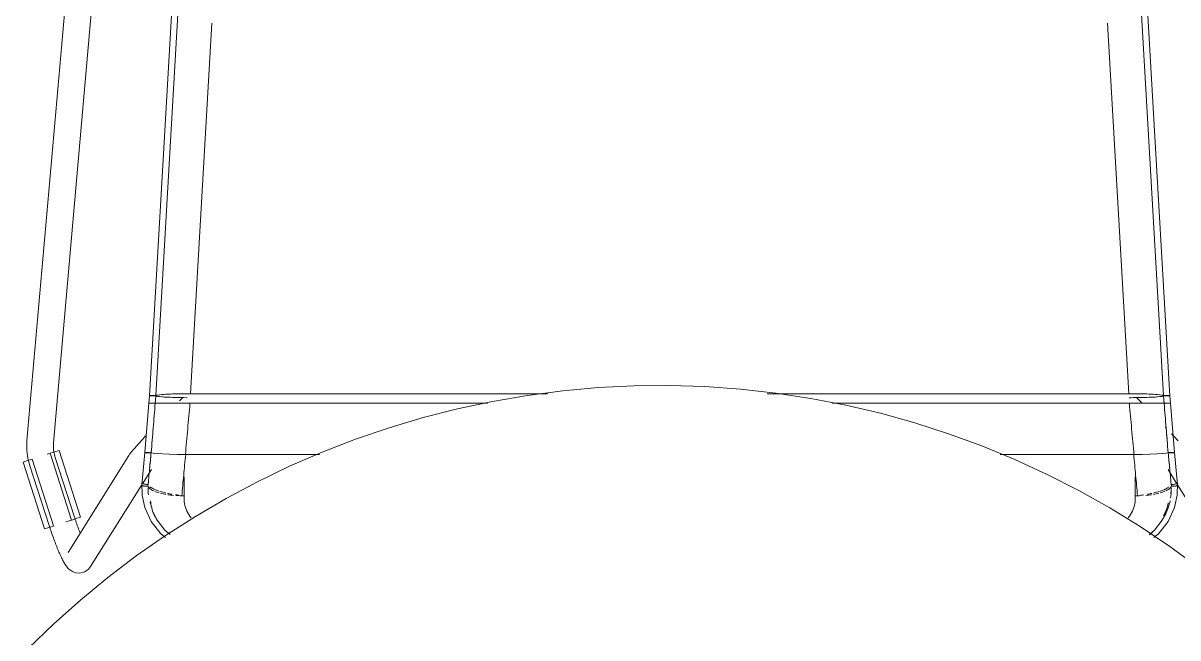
# Model space of a CAD drawing. Header units: millimetres. Extents: x 155927 to 295199, y -4084 to 97293.
# Drawn here: x 213929 to 214448, y 12593 to 12869 of the extents above; entities that cross this region are included whole.
import ezdxf

# ---------------------------------------------------------------- set-up
doc = ezdxf.new("R2010")
doc.units = ezdxf.units.MM
doc.header["$MEASUREMENT"] = 0
doc.layers.add('I-FURN', color=8, linetype='CONTINUOUS', lineweight=9)

msp = doc.modelspace()

# ---------------------------------------------------------------- linework, layer by layer
at = {"layer": 'I-FURN'}
for p, q in [((213969.67, 13124.65), (213930.72, 12681.33)), ((213942.67, 12680.28), (213979.97, 13104.78)), ((214005.15, 13033.36), (213985.86, 12701.45)), ((214425.39, 13033.36), (214444.67, 12701.45)), ((213996.97, 12702.24), (213993.84, 12702.12)), ((214000.53, 12702.32), (213996.97, 12702.24)), ((214004.32, 12702.35), (214000.53, 12702.32)), ((214164.89, 12702.35), (214004.32, 12702.35)), ((214004.32, 12702.35), (214164.89, 12702.35)), ((214171.67, 12703.66), (214155.81, 12701.6)), ((214187.61, 12705.08), (214171.67, 12703.66)), ((214203.59, 12705.87), (214187.61, 12705.08)), ((214219.59, 12706.02), (214203.59, 12705.87)), ((214235.58, 12705.53), (214219.59, 12706.02)), ((214251.54, 12704.39), (214235.58, 12705.53)), ((214267.44, 12702.62), (214251.54, 12704.39)), ((214426.22, 12702.35), (214263.62, 12702.35)), ((214263.62, 12702.35), (214426.22, 12702.35)), ((214283.25, 12700.22), (214267.44, 12702.62)), ((214430, 12702.32), (214426.22, 12702.35)), ((214433.57, 12702.24), (214430, 12702.32)), ((214436.7, 12702.12), (214433.57, 12702.24)), ((213985.59, 12698.09), (213983.76, 12675.89)), ((213985.59, 12698.09), (213985.86, 12701.45)), ((213985.66, 12698.09), (213985.59, 12698.09)), ((213985.59, 12698.09), (213985.66, 12698.09)), ((213985.65, 12698.09), (213985.59, 12698.09)), ((213985.59, 12698.09), (213985.65, 12698.09)), ((213986.14, 12698.09), (213985.84, 12698.09)), ((213985.84, 12698.09), (213986.13, 12698.09)), ((213985.93, 12701.48), (213985.86, 12701.45)), ((213985.86, 12701.45), (213985.93, 12701.42)), ((213986.12, 12701.51), (213985.93, 12701.48)), ((213985.93, 12701.42), (213986.12, 12701.4)), ((213986.41, 12701.53), (213986.12, 12701.51)), ((213986.12, 12701.4), (213986.41, 12701.37)), ((213986.13, 12698.09), (213986.52, 12698.09)), ((213986.14, 12698.1), (213986.52, 12698.1)), ((213986.52, 12698.1), (213986.14, 12698.1)), ((213986.52, 12698.09), (213986.14, 12698.09)), ((213986.79, 12701.55), (213986.41, 12701.53)), ((213986.41, 12701.37), (213986.8, 12701.36)), ((213986.52, 12698.1), (213986.98, 12698.1)), ((213986.97, 12698.1), (213986.52, 12698.1)), ((213986.97, 12698.09), (213986.52, 12698.09)), ((213986.52, 12698.09), (213986.97, 12698.09)), ((213987.24, 12701.56), (213986.79, 12701.55)), ((213986.8, 12701.36), (213987.25, 12701.35)), ((213987.46, 12698.1), (213986.97, 12698.1)), ((213987.46, 12698.08), (213986.97, 12698.09)), ((213986.97, 12698.09), (213987.46, 12698.08)), ((213986.98, 12698.1), (213987.47, 12698.1)), ((213987.73, 12701.56), (213987.24, 12701.56)), ((213987.25, 12701.35), (213987.74, 12701.34)), ((213987.96, 12698.1), (213987.46, 12698.1)), ((213987.96, 12698.08), (213987.46, 12698.08)), ((213987.46, 12698.08), (213987.95, 12698.08)), ((213987.47, 12698.1), (213987.96, 12698.1)), ((213988.23, 12701.56), (213987.73, 12701.56)), ((213987.74, 12701.34), (213988.24, 12701.34)), ((213987.95, 12698.08), (213988.43, 12698.09)), ((213987.96, 12698.1), (213988.43, 12698.1)), ((213988.43, 12698.1), (213987.96, 12698.1)), ((213988.43, 12698.09), (213987.96, 12698.08)), ((213988.7, 12701.55), (213988.23, 12701.56)), ((213988.24, 12701.34), (213988.7, 12701.35)), ((213989.32, 12698.07), (213988.43, 12698.09)), ((213988.43, 12698.09), (213989.31, 12698.07)), ((213989.59, 12701.76), (213988.7, 12701.55)), ((213988.7, 12701.35), (213989.61, 12701.14)), ((213989.31, 12698.07), (213991.06, 12698.06)), ((213991.06, 12698.06), (213989.32, 12698.07)), ((213989.33, 12698.11), (213991.08, 12698.13)), ((213991.08, 12698.13), (213989.33, 12698.11)), ((213991.33, 12701.95), (213989.59, 12701.76)), ((213989.61, 12701.14), (213991.36, 12700.95)), ((213993.56, 12698.05), (213991.06, 12698.06)), ((213991.06, 12698.06), (213993.56, 12698.05)), ((213991.08, 12698.13), (213993.58, 12698.14)), ((213993.58, 12698.14), (213991.08, 12698.13)), ((213993.84, 12702.12), (213991.33, 12701.95)), ((213991.36, 12700.95), (213993.85, 12700.79)), ((213993.56, 12698.05), (213996.7, 12698.04)), ((213996.7, 12698.04), (213993.57, 12698.05)), ((213993.58, 12698.14), (213996.71, 12698.15)), ((213996.7, 12698.15), (213993.58, 12698.14)), ((213993.85, 12700.79), (213996.97, 12700.66)), ((214000.26, 12698.03), (213996.7, 12698.04)), ((213996.7, 12698.04), (214000.26, 12698.03)), ((213996.97, 12700.66), (214000.52, 12700.59)), ((214000.83, 12700.7), (213999.35, 12699.18)), ((214000.26, 12698.15), (214004.04, 12698.16)), ((214004.04, 12698.16), (214000.26, 12698.15)), ((214004.05, 12698.03), (214000.26, 12698.03)), ((214000.26, 12698.03), (214004.05, 12698.03)), ((214000.52, 12700.59), (214002.78, 12700.56)), ((214137.79, 12698.03), (214004.05, 12698.03)), ((214004.05, 12698.03), (214137.79, 12698.03)), ((214140.04, 12698.9), (214124.39, 12695.58)), ((214155.81, 12701.6), (214140.04, 12698.9)), ((214298.96, 12697.19), (214283.25, 12700.22)), ((214426.48, 12698.03), (214292.85, 12698.03)), ((214292.85, 12698.03), (214426.48, 12698.03)), ((214314.54, 12693.53), (214298.96, 12697.19)), ((214426.33, 12700.56), (214430.01, 12700.59)), ((214430.27, 12698.03), (214426.48, 12698.03)), ((214426.48, 12698.03), (214430.27, 12698.03)), ((214432.28, 12698.03), (214429.71, 12700.7)), ((214430.01, 12700.59), (214433.56, 12700.66)), ((214430.27, 12698.15), (214433.83, 12698.15)), ((214433.84, 12698.04), (214430.27, 12698.03)), ((214430.27, 12698.03), (214433.84, 12698.04)), ((214433.83, 12698.15), (214430.28, 12698.15)), ((214433.56, 12700.66), (214436.68, 12700.79)), ((214436.97, 12698.05), (214433.84, 12698.04)), ((214433.84, 12698.04), (214436.97, 12698.05)), ((214436.68, 12700.79), (214439.18, 12700.95)), ((214439.2, 12701.95), (214436.7, 12702.12)), ((214436.95, 12698.14), (214439.45, 12698.13)), ((214439.46, 12698.13), (214436.96, 12698.14)), ((214439.47, 12698.06), (214436.97, 12698.05)), ((214436.97, 12698.05), (214439.48, 12698.06)), ((214439.18, 12700.95), (214440.93, 12701.14)), ((214440.95, 12701.76), (214439.2, 12701.95)), ((214439.45, 12698.13), (214441.2, 12698.11)), ((214441.21, 12698.11), (214439.46, 12698.13)), ((214441.22, 12698.07), (214439.48, 12698.06)), ((214439.48, 12698.06), (214441.22, 12698.07)), ((214440.93, 12701.14), (214441.83, 12701.35)), ((214441.84, 12701.55), (214440.95, 12701.76)), ((214442.11, 12698.09), (214441.22, 12698.07)), ((214441.22, 12698.07), (214442.11, 12698.09)), ((214441.83, 12701.35), (214442.3, 12701.34)), ((214442.31, 12701.56), (214441.84, 12701.55)), ((214442.1, 12698.1), (214442.57, 12698.1)), ((214442.57, 12698.1), (214442.1, 12698.1)), ((214442.58, 12698.08), (214442.11, 12698.09)), ((214442.11, 12698.09), (214442.58, 12698.08)), ((214442.3, 12701.34), (214442.8, 12701.34)), ((214442.8, 12701.56), (214442.31, 12701.56)), ((214442.57, 12698.1), (214443.07, 12698.1)), ((214443.07, 12698.1), (214442.57, 12698.1)), ((214443.07, 12698.08), (214442.58, 12698.08)), ((214442.58, 12698.08), (214443.08, 12698.08)), ((214443.29, 12701.56), (214442.8, 12701.56)), ((214442.8, 12701.34), (214443.29, 12701.35)), ((214443.07, 12698.1), (214443.56, 12698.1)), ((214443.56, 12698.1), (214443.07, 12698.1)), ((214443.56, 12698.09), (214443.07, 12698.08)), ((214443.08, 12698.08), (214443.57, 12698.09)), ((214443.74, 12701.55), (214443.29, 12701.56)), ((214443.29, 12701.35), (214443.74, 12701.36)), ((214443.56, 12698.1), (214444.01, 12698.1)), ((214444.01, 12698.1), (214443.56, 12698.1)), ((214444.02, 12698.09), (214443.56, 12698.09)), ((214443.57, 12698.09), (214444.02, 12698.09)), ((214444.13, 12701.53), (214443.74, 12701.55)), ((214443.74, 12701.36), (214444.12, 12701.37)), ((214444.01, 12698.1), (214444.39, 12698.1)), ((214444.4, 12698.1), (214444.01, 12698.1)), ((214444.4, 12698.09), (214444.02, 12698.09)), ((214444.02, 12698.09), (214444.4, 12698.09)), ((214444.12, 12701.37), (214444.41, 12701.4)), ((214444.42, 12701.51), (214444.13, 12701.53)), ((214444.39, 12698.1), (214444.69, 12698.1)), ((214444.69, 12698.1), (214444.4, 12698.1)), ((214444.69, 12698.09), (214444.4, 12698.09)), ((214444.4, 12698.09), (214444.69, 12698.09)), ((214444.41, 12701.4), (214444.6, 12701.42)), ((214444.61, 12701.48), (214444.42, 12701.51)), ((214444.6, 12701.42), (214444.67, 12701.45)), ((214444.67, 12701.45), (214444.61, 12701.48)), ((214444.94, 12698.09), (214444.68, 12701.45)), ((214444.69, 12698.1), (214444.88, 12698.09)), ((214444.88, 12698.09), (214444.69, 12698.1)), ((214444.88, 12698.09), (214444.69, 12698.09)), ((214444.69, 12698.09), (214444.88, 12698.09)), ((214444.88, 12698.09), (214444.94, 12698.09)), ((214444.94, 12698.09), (214444.88, 12698.09)), ((214444.88, 12698.09), (214444.95, 12698.09)), ((214444.95, 12698.09), (214444.88, 12698.09)), ((214444.95, 12698.09), (214446.77, 12675.89)), ((214124.39, 12695.58), (214108.88, 12691.63)), ((214329.95, 12689.25), (214314.54, 12693.53)), ((214093.55, 12687.07), (214078.41, 12681.9)), ((214108.88, 12691.63), (214093.55, 12687.07)), ((214345.19, 12684.36), (214329.95, 12689.25)), ((214443.04, 12686.85), (214442.56, 12687.35)), ((213982.12, 12681.14), (213982.52, 12681.57)), ((213982.52, 12681.57), (213982.93, 12682.02)), ((213982.93, 12682.02), (213983.36, 12682.47)), ((213983.36, 12682.47), (213983.79, 12682.93)), ((213983.79, 12682.93), (213984.23, 12683.4)), ((214078.41, 12681.9), (214063.49, 12676.13)), ((214360.21, 12678.86), (214345.19, 12684.36)), ((214445.86, 12683.88), (214445.4, 12684.36)), ((214446.31, 12683.4), (214445.86, 12683.88)), ((214446.75, 12682.93), (214446.31, 12683.4)), ((214447.18, 12682.47), (214446.75, 12682.93)), ((214447.6, 12682.02), (214447.18, 12682.47)), ((214448.01, 12681.57), (214447.6, 12682.02)), ((214448.42, 12681.14), (214448.01, 12681.57)), ((213930.64, 12680.19), (213930.61, 12679.05)), ((213930.61, 12679.05), (213930.62, 12677.9)), ((213930.62, 12677.9), (213930.68, 12676.76)), ((213930.72, 12681.33), (213930.64, 12680.19)), ((213930.68, 12676.76), (213930.79, 12675.63)), ((213941.23, 12675.59), (213943.21, 12676.23)), ((213942.61, 12678.93), (213942.62, 12679.59)), ((213942.62, 12678.26), (213942.61, 12678.93)), ((213942.62, 12679.59), (213942.67, 12680.25)), ((213942.65, 12677.6), (213942.62, 12678.26)), ((213942.71, 12676.94), (213942.65, 12677.6)), ((213942.67, 12680.25), (213942.67, 12680.28)), ((213942.8, 12676.29), (213942.71, 12676.94)), ((213942.92, 12675.63), (213942.8, 12676.29)), ((213943.21, 12676.23), (213945.16, 12676.86)), ((213954.85, 12646.85), (213945.16, 12676.86)), ((213977.63, 12676.11), (213977.83, 12676.35)), ((213977.83, 12676.35), (213978.04, 12676.6)), ((213978.04, 12676.6), (213978.27, 12676.87)), ((213978.27, 12676.87), (213978.51, 12677.15)), ((213978.51, 12677.15), (213978.77, 12677.44)), ((213978.77, 12677.44), (213979.04, 12677.75)), ((213979.04, 12677.75), (213979.33, 12678.08)), ((213979.33, 12678.08), (213979.63, 12678.41)), ((213979.63, 12678.41), (213979.95, 12678.76)), ((213979.95, 12678.76), (213980.28, 12679.13)), ((213980.28, 12679.13), (213980.62, 12679.51)), ((213980.62, 12679.51), (213980.98, 12679.9)), ((213980.98, 12679.9), (213981.35, 12680.3)), ((213981.35, 12680.3), (213981.73, 12680.71)), ((213981.73, 12680.71), (213982.12, 12681.14)), ((214375, 12672.76), (214360.21, 12678.86)), ((213929, 12671.64), (213930.96, 12672.27)), ((213938.69, 12641.64), (213929, 12671.64)), ((213930.79, 12675.63), (213930.94, 12674.49)), ((213930.94, 12674.49), (213931.13, 12673.37)), ((213930.96, 12672.27), (213932.93, 12672.91)), ((213931.13, 12673.37), (213931.37, 12672.25)), ((213931.37, 12672.25), (213931.66, 12671.15)), ((213931.66, 12671.15), (213931.99, 12670.05)), ((213942.73, 12642.94), (213933.05, 12672.95)), ((213939.85, 12675.15), (213941.02, 12675.52)), ((213941.12, 12675.56), (213950.8, 12645.55)), ((213943.06, 12674.99), (213942.92, 12675.63)), ((213943.22, 12674.35), (213943.06, 12674.99)), ((213943.42, 12673.71), (213943.22, 12674.35)), ((213952.13, 12646.9), (213943.42, 12673.71)), ((213976.51, 12674.62), (213949.2, 12631.04)), ((213976.51, 12674.62), (213976.73, 12674.95)), ((213976.73, 12674.95), (213976.91, 12675.21)), ((213976.91, 12675.21), (213977.08, 12675.44)), ((213977.08, 12675.44), (213977.26, 12675.66)), ((213977.26, 12675.66), (213977.44, 12675.88)), ((213977.44, 12675.88), (213977.63, 12676.11)), ((213983.76, 12675.89), (213982.34, 12661.4)), ((213983.82, 12675.92), (213983.76, 12675.89)), ((213983.76, 12675.89), (213983.83, 12675.92)), ((213983.83, 12675.87), (213983.76, 12675.89)), ((213983.76, 12675.89), (213983.83, 12675.87)), ((213984.01, 12675.94), (213983.82, 12675.92)), ((213983.83, 12675.92), (213984.01, 12675.94)), ((213983.83, 12675.87), (213984.02, 12675.84)), ((213984.3, 12675.96), (213984.01, 12675.94)), ((213984.01, 12675.94), (213984.31, 12675.96)), ((213984.02, 12675.84), (213984.31, 12675.82)), ((213984.32, 12675.82), (213984.02, 12675.84)), ((213984.68, 12675.98), (213984.3, 12675.96)), ((213984.31, 12675.96), (213984.69, 12675.98)), ((213984.31, 12675.82), (213984.7, 12675.8)), ((213984.7, 12675.8), (213984.32, 12675.82)), ((213985.14, 12675.99), (213984.68, 12675.98)), ((213984.69, 12675.98), (213985.14, 12675.99)), ((213984.7, 12675.8), (213985.15, 12675.79)), ((213985.15, 12675.79), (213984.7, 12675.8)), ((213985.63, 12675.99), (213985.14, 12675.99)), ((213985.14, 12675.99), (213985.63, 12675.99)), ((213985.15, 12675.79), (213985.64, 12675.79)), ((213985.65, 12675.79), (213985.15, 12675.79)), ((213985.64, 12675.79), (213986.14, 12675.79)), ((213986.14, 12675.79), (213985.65, 12675.79)), ((213986.6, 12675.98), (213986.13, 12675.99)), ((213986.13, 12675.99), (213986.6, 12675.98)), ((213986.14, 12675.79), (213986.61, 12675.8)), ((213986.61, 12675.8), (213986.14, 12675.79)), ((213987.5, 12675.61), (213986.61, 12675.8)), ((213986.61, 12675.8), (213987.5, 12675.61)), ((213989.22, 12675.43), (213987.5, 12675.61)), ((213987.5, 12675.61), (213989.24, 12675.43)), ((213991.67, 12675.28), (213989.23, 12675.43)), ((213989.24, 12675.43), (213991.72, 12675.28)), ((213994.75, 12675.16), (213991.71, 12675.28)), ((213991.72, 12675.28), (213994.81, 12675.16)), ((213998.25, 12675.09), (213994.81, 12675.16)), ((213994.81, 12675.16), (213998.25, 12675.09)), ((213998.35, 12675.09), (214002.11, 12675.06)), ((214001.99, 12675.06), (213998.35, 12675.09)), ((214002.11, 12675.06), (214062.23, 12675.06)), ((214062.23, 12675.06), (214002.11, 12675.06)), ((214063.49, 12676.13), (214048.81, 12669.76)), ((214368.31, 12675.06), (214428.43, 12675.06)), ((214428.43, 12675.06), (214368.31, 12675.06)), ((214389.54, 12666.08), (214375, 12672.76)), ((214428.43, 12675.06), (214432.19, 12675.09)), ((214432.28, 12675.09), (214428.55, 12675.06)), ((214435.72, 12675.16), (214432.28, 12675.09)), ((214432.29, 12675.09), (214435.72, 12675.16)), ((214435.72, 12675.16), (214438.82, 12675.28)), ((214438.82, 12675.28), (214435.79, 12675.16)), ((214438.82, 12675.28), (214441.3, 12675.43)), ((214441.3, 12675.43), (214438.86, 12675.28)), ((214441.3, 12675.43), (214443.03, 12675.61)), ((214443.03, 12675.61), (214441.32, 12675.43)), ((214443.03, 12675.61), (214443.93, 12675.8)), ((214443.92, 12675.8), (214443.04, 12675.61)), ((214444.39, 12675.79), (214443.92, 12675.8)), ((214443.93, 12675.8), (214444.4, 12675.79)), ((214444.41, 12675.99), (214443.94, 12675.98)), ((214443.94, 12675.98), (214444.41, 12675.99)), ((214444.89, 12675.79), (214444.39, 12675.79)), ((214444.4, 12675.79), (214444.89, 12675.79)), ((214444.91, 12675.99), (214444.41, 12675.99)), ((214444.41, 12675.99), (214444.9, 12675.99)), ((214444.89, 12675.79), (214445.39, 12675.79)), ((214445.38, 12675.79), (214444.89, 12675.79)), ((214444.9, 12675.99), (214445.4, 12675.99)), ((214445.4, 12675.99), (214444.91, 12675.99)), ((214445.83, 12675.8), (214445.38, 12675.79)), ((214445.39, 12675.79), (214445.84, 12675.8)), ((214445.85, 12675.98), (214445.4, 12675.99)), ((214445.4, 12675.99), (214445.85, 12675.98)), ((214446.22, 12675.82), (214445.83, 12675.8)), ((214445.84, 12675.8), (214446.22, 12675.82)), ((214446.22, 12675.82), (214446.52, 12675.84)), ((214446.51, 12675.84), (214446.22, 12675.82)), ((214446.52, 12675.94), (214446.23, 12675.96)), ((214446.23, 12675.96), (214446.52, 12675.94)), ((214446.71, 12675.92), (214446.52, 12675.94)), ((214446.52, 12675.94), (214446.71, 12675.92)), ((214446.52, 12675.84), (214446.71, 12675.87)), ((214446.77, 12675.89), (214446.7, 12675.87)), ((214446.78, 12675.89), (214446.71, 12675.92)), ((214446.71, 12675.92), (214446.77, 12675.89)), ((214446.71, 12675.87), (214446.78, 12675.89)), ((214446.78, 12675.89), (214448.2, 12661.4)), ((213931.99, 12670.05), (213932, 12670.01)), ((213932, 12670.01), (213940.72, 12643.19)), ((213982.64, 12661.81), (213986.68, 12668.25)), ((214048.81, 12669.76), (214034.4, 12662.81)), ((214403.8, 12658.82), (214389.54, 12666.08)), ((214443.86, 12668.25), (214447.89, 12661.81)), ((213959.37, 12624.67), (213982.41, 12661.43)), ((213982.55, 12656.83), (213982.46, 12662.29)), ((214001.4, 12665.02), (214001.4, 12655.27)), ((214034.4, 12662.81), (214020.27, 12655.29)), ((214429.13, 12655.27), (214429.13, 12665.02)), ((214447.99, 12656.83), (214448.07, 12662.29)), ((214448.13, 12661.43), (214471.16, 12624.67)), ((213983.76, 12651.18), (213982.55, 12656.83)), ((214001.46, 12656.51), (214000.41, 12656.51)), ((214417.76, 12651), (214403.8, 12658.82)), ((214430.12, 12656.51), (214429.08, 12656.51)), ((214446.77, 12651.18), (214447.99, 12656.83)), ((213986.66, 12644.87), (213983.76, 12651.18)), ((214020.27, 12655.29), (214006.46, 12647.22)), ((214431.39, 12642.63), (214417.76, 12651)), ((214443.87, 12644.87), (214446.77, 12651.18)), ((213948.23, 12644.72), (213950.71, 12645.52)), ((213952.89, 12646.22), (213950.92, 12645.59)), ((213952.24, 12646.57), (213952.13, 12646.9)), ((213952.46, 12645.88), (213952.24, 12646.57)), ((213952.69, 12645.19), (213952.46, 12645.88)), ((213952.93, 12644.51), (213952.69, 12645.19)), ((213954.85, 12646.85), (213952.89, 12646.22)), ((213989.24, 12645.58), (213987.33, 12649.27)), ((213992.73, 12641.01), (213989.24, 12645.58)), ((214006.46, 12647.22), (213992.99, 12638.59)), ((214437.8, 12641.01), (214441.3, 12645.58)), ((214441.3, 12645.58), (214443.21, 12649.27)), ((213940.64, 12642.27), (213938.69, 12641.64)), ((213942.62, 12642.9), (213940.64, 12642.27)), ((213940.86, 12642.74), (213940.72, 12643.19)), ((213941.11, 12642), (213940.86, 12642.74)), ((213941.36, 12641.26), (213941.11, 12642)), ((213941.6, 12640.53), (213941.36, 12641.26)), ((213941.85, 12639.8), (213941.6, 12640.53)), ((213953.16, 12643.83), (213952.93, 12644.51)), ((213953.39, 12643.15), (213953.16, 12643.83)), ((213953.63, 12642.49), (213953.39, 12643.15)), ((213953.87, 12641.83), (213953.63, 12642.49)), ((213954.1, 12641.18), (213953.87, 12641.83)), ((213954.34, 12640.55), (213954.1, 12641.18)), ((213954.57, 12639.93), (213954.34, 12640.55)), ((213991, 12639.34), (213986.66, 12644.87)), ((213995.08, 12639.04), (213992.73, 12641.01)), ((214444.68, 12633.72), (214431.39, 12642.63)), ((214435.46, 12639.04), (214437.8, 12641.01)), ((214439.54, 12639.34), (214443.87, 12644.87)), ((213942.11, 12639.08), (213941.85, 12639.8)), ((213942.36, 12638.36), (213942.11, 12639.08)), ((213942.61, 12637.65), (213942.36, 12638.36)), ((213942.87, 12636.96), (213942.61, 12637.65)), ((213943.12, 12636.27), (213942.87, 12636.96)), ((213943.38, 12635.59), (213943.12, 12636.27)), ((213943.63, 12634.92), (213943.38, 12635.59)), ((213943.89, 12634.27), (213943.63, 12634.92)), ((213992.99, 12638.59), (213979.87, 12629.44)), ((213993.05, 12637.7), (213991, 12639.34)), ((214437.48, 12637.7), (214439.54, 12639.34)), ((213944.14, 12633.63), (213943.89, 12634.27)), ((213944.39, 12633.01), (213944.14, 12633.63)), ((213944.64, 12632.39), (213944.39, 12633.01)), ((213944.89, 12631.8), (213944.64, 12632.39)), ((213945.13, 12631.22), (213944.89, 12631.8)), ((213945.37, 12630.66), (213945.13, 12631.22)), ((213945.61, 12630.11), (213945.37, 12630.66)), ((213945.85, 12629.59), (213945.61, 12630.11)), ((213946.09, 12629.08), (213945.85, 12629.59)), ((214457.6, 12624.28), (214444.68, 12633.72)), ((213946.32, 12628.59), (213946.09, 12629.08)), ((213946.55, 12628.11), (213946.32, 12628.59)), ((213946.78, 12627.66), (213946.55, 12628.11)), ((213947.01, 12627.22), (213946.78, 12627.66)), ((213947.24, 12626.79), (213947.01, 12627.22)), ((213947.47, 12626.38), (213947.24, 12626.79)), ((213947.7, 12625.98), (213947.47, 12626.38)), ((213947.95, 12625.59), (213947.7, 12625.98)), ((213948.2, 12625.2), (213947.95, 12625.59)), ((213948.48, 12624.81), (213948.2, 12625.2)), ((213948.79, 12624.41), (213948.48, 12624.81)), ((213949.16, 12623.98), (213948.79, 12624.41)), ((213958.48, 12623.55), (213959.37, 12624.67)), ((213979.87, 12629.44), (213967.12, 12619.77)), ((213949.62, 12623.52), (213949.16, 12623.98)), ((213950.25, 12623), (213949.62, 12623.52)), ((213951.17, 12622.43), (213950.25, 12623)), ((213952.55, 12621.91), (213951.17, 12622.43)), ((213954.52, 12621.74), (213952.55, 12621.91)), ((213956.75, 12622.32), (213954.52, 12621.74)), ((213967.12, 12619.77), (213954.78, 12609.59)), ((213958.48, 12623.55), (213956.75, 12622.32)), ((213954.78, 12609.59), (213942.84, 12598.93)), ((213942.84, 12598.93), (213931.35, 12587.81))]:
    msp.add_line(p, q, dxfattribs=at)
for points in [[(213988.7, 12701.55), (213991.92, 12756.96), (213998.36, 12867.72), (214004.8, 12978.31), (214008.02, 13033.55)], [(214441.84, 12701.55), (214438.62, 12756.96), (214432.18, 12867.72), (214425.74, 12978.31), (214422.52, 13033.55)], [(214004.32, 12702.35), (214007.51, 12757.87), (214010.71, 12813.4), (214013.9, 12868.84)], [(214416.63, 12868.84), (214419.83, 12813.38), (214423.02, 12757.87), (214426.22, 12702.35)], [(213988.7, 12701.35), (213988.11, 12701.34), (213986.6, 12701.34), (213985.86, 12701.41), (213985.86, 12701.45)], [(213986.61, 12675.8), (213986.92, 12679.51), (213987.52, 12686.93), (213988.12, 12694.37), (213988.43, 12698.09)], [(213988.7, 12701.55), (213988.65, 12700.97), (213988.56, 12699.82), (213988.47, 12698.66), (213988.43, 12698.09)], [(213988.7, 12701.35), (213988.66, 12700.81), (213988.57, 12699.73), (213988.48, 12698.64), (213988.43, 12698.1)], [(214003.02, 12686.54), (214003.36, 12690.37), (214003.71, 12694.2), (214004.05, 12698.03)], [(214426.48, 12698.03), (214426.83, 12694.2), (214427.17, 12690.36), (214427.51, 12686.54)], [(214441.83, 12701.35), (214441.88, 12700.81), (214441.97, 12699.73), (214442.06, 12698.64), (214442.1, 12698.1)], [(214441.84, 12701.55), (214441.88, 12700.97), (214441.97, 12699.82), (214442.06, 12698.66), (214442.11, 12698.09)], [(214443.92, 12675.8), (214443.62, 12679.51), (214443.02, 12686.93), (214442.41, 12694.37), (214442.11, 12698.09)], [(213986.6, 12675.98), (213986.9, 12679.63), (213987.2, 12683.28), (213987.51, 12686.93)], [(213987.81, 12690.55), (213987.84, 12690.96), (213987.87, 12691.37), (213987.91, 12691.78)], [(214001.99, 12675.06), (214002.33, 12678.88), (214002.68, 12682.71), (214003.02, 12686.54)], [(214427.51, 12686.54), (214427.86, 12682.71), (214428.2, 12678.88), (214428.55, 12675.06)], [(213986.61, 12675.8), (213986.37, 12673.27), (213985.89, 12668.24), (213985.41, 12663.29), (213985.17, 12660.84)], [(213986.6, 12675.98), (213986.36, 12673.61), (213986.13, 12671.25), (213985.89, 12668.9)], [(214002.11, 12675.06), (214001.8, 12671.93), (214001.21, 12665.68), (214000.67, 12659.54), (214000.41, 12656.51)], [(214428.43, 12675.06), (214428.73, 12671.93), (214429.32, 12665.68), (214429.87, 12659.54), (214430.12, 12656.51)], [(214443.93, 12675.8), (214444.16, 12673.27), (214444.64, 12668.24), (214445.12, 12663.29), (214445.36, 12660.84)], [(214443.96, 12675.8), (214444.19, 12673.49), (214444.41, 12671.17), (214444.64, 12668.9)], [(213982.52, 12662.15), (213982.56, 12662.1), (213982.68, 12662.01), (213982.98, 12661.88), (213983.37, 12661.76), (213983.82, 12661.67), (213984.31, 12661.6), (213984.81, 12661.57), (213985.13, 12661.57), (213985.28, 12661.58)], [(213987.72, 12658.68), (213987.03, 12659), (213985.88, 12659.7), (213985.32, 12660.45), (213985.17, 12660.84)], [(213985.21, 12660.01), (213985.22, 12659.36), (213985.26, 12658.71), (213985.32, 12658.07)], [(213985.35, 12656.85), (213985.26, 12657.66), (213985.25, 12658.49), (213985.26, 12659.31)], [(213986.18, 12660.49), (213986.59, 12660.17), (213987.11, 12659.84), (213987.75, 12659.53)], [(213988, 12659.42), (213988.64, 12659.12), (213989.38, 12658.84), (213990.2, 12658.58)], [(213990.15, 12657.79), (213989.42, 12658), (213988.79, 12658.23), (213988.19, 12658.48)], [(213990.63, 12658.42), (213991.43, 12658.17), (213992.31, 12657.95), (213993.22, 12657.73)], [(213993.2, 12657.11), (213992.36, 12657.25), (213991.56, 12657.42), (213990.82, 12657.61)], [(213993.88, 12657.58), (213994.53, 12657.44), (213995.19, 12657.3), (213995.87, 12657.18)], [(213996.69, 12656.68), (213995.79, 12656.75), (213994.91, 12656.85), (213994.06, 12656.98)], [(213997.57, 12656.93), (213998.04, 12656.86), (213998.52, 12656.81), (213999, 12656.76)], [(214000.41, 12656.51), (213999.46, 12656.52), (213998.53, 12656.55), (213997.62, 12656.61)], [(214001.41, 12654.99), (214001.39, 12655.5), (214001.41, 12656), (214001.46, 12656.51)], [(214429.08, 12656.51), (214429.12, 12656), (214429.14, 12655.49), (214429.13, 12654.99)], [(214431.58, 12656.54), (214431.1, 12656.52), (214430.62, 12656.51), (214430.12, 12656.51)], [(214431.57, 12656.75), (214432.03, 12656.8), (214432.49, 12656.86), (214432.95, 12656.93)], [(214436.48, 12656.98), (214435.63, 12656.85), (214434.75, 12656.74), (214433.84, 12656.68)], [(214434.65, 12657.19), (214435.33, 12657.31), (214435.99, 12657.44), (214436.65, 12657.58)], [(214437.31, 12657.72), (214438.23, 12657.94), (214439.18, 12658.17), (214440.03, 12658.42)], [(214439.71, 12657.61), (214438.97, 12657.42), (214438.16, 12657.26), (214437.33, 12657.11)], [(214440.35, 12658.57), (214441.16, 12658.84), (214441.97, 12659.12), (214442.53, 12659.42)], [(214442.36, 12658.48), (214441.77, 12658.23), (214441.11, 12657.99), (214440.38, 12657.79)], [(214442.77, 12659.53), (214443.41, 12659.84), (214443.81, 12660.16), (214444.14, 12660.49)], [(214445.33, 12659.31), (214445.31, 12658.05), (214445.22, 12656.79), (214445.03, 12655.55)], [(214445.13, 12657.33), (214445.24, 12658.22), (214445.26, 12659.12), (214445.26, 12660.02)], [(213986.14, 12653.6), (213986.34, 12652.87), (213986.58, 12652.16), (213986.84, 12651.45)], [(214436.86, 12640.18), (214436.43, 12639.77), (214435.98, 12639.38), (214435.52, 12639)]]:
    msp.add_open_spline(points, degree=3, dxfattribs=at)
for points, knots in [([(213988.7, 12701.55), (213988.97, 12701.7), (213990.36, 12701.9), (213993.72, 12702.13), (213996.89, 12702.25), (214000.49, 12702.33), (214003.04, 12702.35), (214004.32, 12702.35)], [-1, -1, -1, -1, -0.666667, -0.5, -0.333333, -0.166667, 0, 0, 0, 0]), ([(214426.22, 12702.35), (214427.49, 12702.35), (214430.04, 12702.33), (214433.65, 12702.25), (214436.81, 12702.13), (214440.17, 12701.9), (214441.56, 12701.7), (214441.84, 12701.55)], [-1, -1, -1, -1, -0.833333, -0.666667, -0.5, -0.333333, 0, 0, 0, 0]), ([(213985.86, 12701.45), (213985.86, 12701.47), (213986, 12701.5), (213986.39, 12701.53), (213986.77, 12701.55), (213987.23, 12701.56), (213987.73, 12701.56), (213988.23, 12701.56), (213988.55, 12701.56), (213988.7, 12701.55)], [-0.498493, -0.498493, -0.498493, -0.498493, -0.375, -0.3125, -0.25, -0.1875, -0.125, -0.0625, 0, 0, 0, 0]), ([(214002.78, 12700.56), (214000.75, 12700.57), (213997.53, 12700.63), (213993.74, 12700.78), (213990.39, 12701), (213988.99, 12701.21), (213988.7, 12701.35)], [-0.9335619, -0.9335619, -0.9335619, -0.9335619, -0.6666667, -0.5, -0.3333333, 0, 0, 0, 0]), ([(214441.83, 12701.35), (214441.54, 12701.21), (214440.15, 12701), (214436.8, 12700.78), (214433.64, 12700.66), (214430.08, 12700.58), (214427.57, 12700.56), (214426.33, 12700.56)], [-1, -1, -1, -1, -0.6666667, -0.5, -0.3333333, -0.1666667, -0.003964, -0.003964, -0.003964, -0.003964]), ([(214444.68, 12701.45), (214444.68, 12701.43), (214444.54, 12701.4), (214444.14, 12701.37), (214443.75, 12701.36), (214443.3, 12701.34), (214442.8, 12701.34), (214442.3, 12701.34), (214441.98, 12701.35), (214441.83, 12701.35)], [-0.5, -0.5, -0.5, -0.5, -0.375, -0.3125, -0.25, -0.1875, -0.125, -0.0625, 0, 0, 0, 0]), ([(214441.84, 12701.55), (214442.06, 12701.56), (214442.55, 12701.57), (214443.19, 12701.56), (214443.65, 12701.55), (214444.06, 12701.53), (214444.51, 12701.5), (214444.68, 12701.47), (214444.68, 12701.45)], [-1, -1, -1, -1, -0.90625, -0.8125, -0.765625, -0.71875, -0.625, -0.501507, -0.501507, -0.501507, -0.501507]), ([(214443.43, 12682.09), (214443.29, 12683.74), (214442.85, 12689.07), (214442.41, 12694.41), (214442.1, 12698.1)], [0.2766114, 0.2766114, 0.2766114, 0.2766114, 0.5, 1, 1, 1, 1]), ([(213985.17, 12660.84), (213985.03, 12660.82), (213984.75, 12660.79), (213984.32, 12660.78), (213983.95, 12660.79), (213983.66, 12660.81), (213983.39, 12660.84), (213983.14, 12660.89), (213982.91, 12660.96), (213982.72, 12661.02), (213982.52, 12661.12), (213982.42, 12661.21), (213982.39, 12661.25)], [0, 0, 0, 0, 0.0555556, 0.1111111, 0.1666667, 0.1944444, 0.2222222, 0.2777778, 0.3055556, 0.3333333, 0.3888889, 0.4444444, 0.4444444, 0.4444444, 0.4444444]), ([(214445.36, 12660.84), (214445.22, 12660.45), (214444.65, 12659.71), (214443.52, 12659.01), (214442.84, 12658.69)], [0, 0, 0, 0, 0.1666667, 0.3309695, 0.3309695, 0.3309695, 0.3309695]), ([(214445.26, 12661.58), (214445.48, 12661.57), (214445.97, 12661.57), (214446.72, 12661.66), (214447.39, 12661.81), (214447.82, 12661.99), (214447.97, 12662.1), (214448.01, 12662.15)], [-1, -1, -1, -1, -0.90625, -0.8125, -0.71875, -0.625, -0.5625, -0.5625, -0.5625, -0.5625]), ([(214448.15, 12661.25), (214448.13, 12661.23), (214448.09, 12661.18), (214447.98, 12661.11), (214447.79, 12661.01), (214447.47, 12660.9), (214447.07, 12660.83), (214446.71, 12660.8), (214446.34, 12660.78), (214445.89, 12660.78), (214445.54, 12660.82), (214445.36, 12660.84)], [0.5555556, 0.5555556, 0.5555556, 0.5555556, 0.5833333, 0.6180556, 0.6527778, 0.7222222, 0.7916667, 0.8263889, 0.8611111, 0.9305556, 1, 1, 1, 1]), ([(214004.57, 12646.62), (214003.8, 12647.52), (214001.87, 12650.52), (214001.24, 12654.12), (214001.46, 12656.51)], [0.5, 0.5, 0.5, 0.5, 0.6666667, 1, 1, 1, 1]), ([(214429.08, 12656.51), (214429.29, 12654.12), (214428.66, 12650.52), (214426.73, 12647.52), (214425.97, 12646.62)], [0, 0, 0, 0, 0.3333333, 0.5, 0.5, 0.5, 0.5]), ([(213989.24, 12645.6), (213988.73, 12646.42), (213987.15, 12649.14), (213986.55, 12652.13), (213986.27, 12654.23)], [-0.4024189, -0.4024189, -0.4024189, -0.4024189, -0.3333333, -0.1789981, -0.1789981, -0.1789981, -0.1789981]), ([(214444.78, 12654.27), (214444.34, 12652.15), (214443.33, 12649.07), (214441.7, 12646.31), (214441.11, 12645.44)], [0.1763318, 0.1763318, 0.1763318, 0.1763318, 0.3333333, 0.408557, 0.408557, 0.408557, 0.408557]), ([(214441.83, 12647.5), (214442.17, 12648.09), (214443.19, 12649.94), (214443.69, 12651.92), (214443.91, 12653.3)], [0.6175454, 0.6175454, 0.6175454, 0.6175454, 0.6666667, 0.7702374, 0.7702374, 0.7702374, 0.7702374])]:
    msp.add_open_spline(points, degree=3, knots=knots, dxfattribs=at)

doc.saveas('drawing.dxf')
